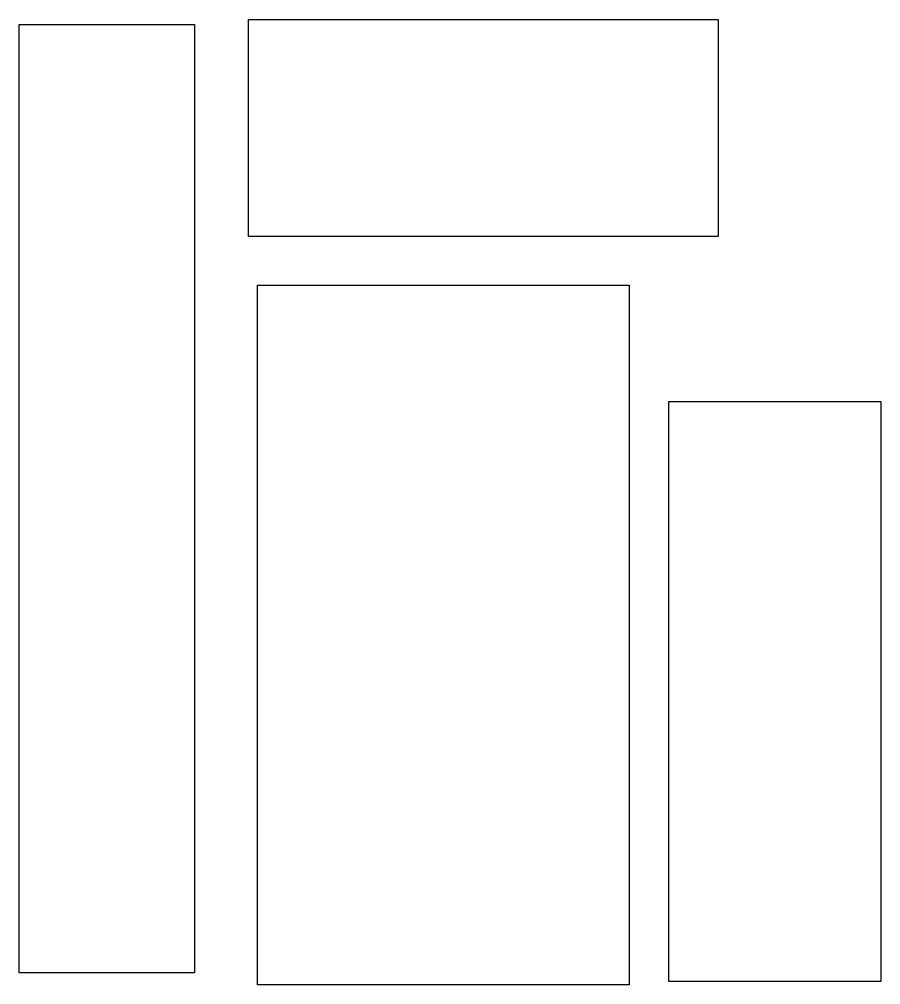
# Model space of a CAD drawing. Header units: millimetres. Extents: x 3 to 106, y 3 to 119.
import ezdxf

# ---------------------------------------------------------------- set-up
doc = ezdxf.new("R2010")
doc.units = ezdxf.units.MM
doc.layers.get('0').update_dxf_attribs({"linetype": 'CONTINUOUS'})

msp = doc.modelspace()

# ---------------------------------------------------------------- linework, layer by layer
for points in [[(3.21, 4.79), (3.21, 118.43), (24.21, 118.43), (24.21, 4.79)], [(86.92, 93.02), (30.67, 93.02), (30.67, 119.06), (86.92, 119.06)], [(31.76, 87.18), (76.28, 87.18), (76.28, 3.36), (31.76, 3.36)], [(106.41, 73.27), (106.41, 3.75), (81.02, 3.75), (81.02, 73.27)]]:
    msp.add_lwpolyline(points, close=True)

doc.saveas('drawing.dxf')
